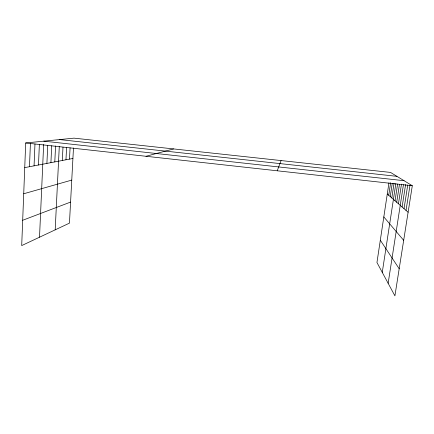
<?xml version="1.0" encoding="UTF-8"?>
<svg xmlns="http://www.w3.org/2000/svg" width="434" height="434" viewBox="0 0 434 434"><rect width="100%" height="100%" fill="white"/><g stroke="black" fill="none" stroke-linecap="round" stroke-linejoin="round"><path stroke-width="0.65" d="M388.951 182.882L376.951 262.516L394.907 295.858L412.3 185.736L390.529 172.417L74.002 138.142L25.698 142.965L21.7 245.584L69.456 223.141L73.476 147.983M29.479 166.716L30.429 143.166M34.058 165.848L34.97 144.017M38.485 165.007L39.38 144.267M39.521 237.208L43.644 144.451M46.91 163.412L47.729 145.412M50.919 162.652L51.711 145.753M54.798 161.915L55.568 145.943M55.189 229.846L59.295 146.334M62.317 160.488L62.99 147.186M65.963 159.793L66.586 147.625M69.489 159.126L70.086 147.81M388.734 195.278L390.643 182.654M390.242 196.597L392.233 183.49M391.804 197.964L394.034 183.305M382.262 272.373L395.83 183.577M395.032 200.796L397.598 184.065M396.709 202.26L399.459 184.396M398.445 203.779L401.477 184.135M388.142 283.293L403.446 184.694M402.101 206.98L405.6 184.531M404.032 208.667L407.721 185.09M406.034 210.425L410.016 185.074M277.228 170.795L281.08 160.569M22.687 220.266L70.579 202.087M23.718 193.759L71.756 180.099M146.003 156.278L173.584 148.927M24.738 167.616L72.912 158.475M59.626 139.58L396.936 176.34M43.791 141.158L404.065 180.701M25.698 142.965L412.3 185.736M387.274 193.998L408.112 212.242M383.819 216.935L403.68 240.322M380.309 240.224L399.188 268.744"/></g></svg>
